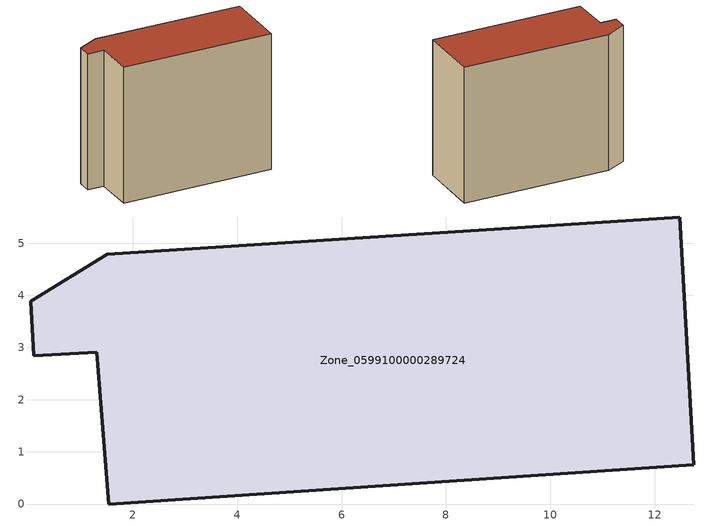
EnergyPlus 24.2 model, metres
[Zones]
Zone_0599100000289724
 floor ground (C_G): 1.54,0 1.31,2.91 0.1,2.84 0.04,3.88 1.51,4.79 12.48,5.5 12.75,0.75 z0
 wall outside (C_F): 1.31,2.91 1.54,0 12.75,0.75 12.48,5.5 1.51,4.79 0.04,3.88 0.1,2.84 1.31,2.91 z0:10.25
 roof outside (C_R): 1.51,4.79 0.04,3.88 0.1,2.84 1.31,2.91 1.54,0 12.75,0.75 12.48,5.5 z10.25
[BUILDING]
Pand.0599100000289724: North Axis=0; Terrain=City; Loads Convergence Tolerance Value=0.04; Temperature Convergence Tolerance Value=0.4; Solar Distribution=FullExterior; Maximum Number of Warmup Days=25; Minimum Number of Warmup Days=1
[Site:Location]
Rotterdam.The.Hague.AP_ZH_NLD Design_Conditions: Latitude=51.96; Longitude=4.45; Time Zone=1; Elevation=-4.5
[SITE:GROUNDTEMPERATURE:BUILDINGSURFACE]
18, 18, 18, 18, 18, 18, 18, 18, 18, 18, 18, 18
[MATERIAL] Thermal Absorptance=0.9; Solar Absorptance=0.7; Visible Absorptance=0.7
Name | Roughness | Thickness | Conductivity | Density | Specific Heat
G.TI.1946 | MediumSmooth | 0.15 | 1 | 540 | 1210
F.TI.1946 | Rough | 0.3 | 0.857143 | 1920 | 840
R.TI.1946 | MediumRough | 0.2 | 0.1 | 1500 | 1000
[CONSTRUCTION]
C_G: G.TI.1946
C_F: F.TI.1946
C_R: R.TI.1946
[ZONE]
Zone_0599100000289724: Type=1; Multiplier=1; Ceiling Height=Autocalculate; Volume=Autocalculate; Floor Area=autocalculate; Part of Total Floor Area=Yes
[ZONEINFILTRATION:DESIGNFLOWRATE]
Infil_Zone_0599100000289724: Zone or ZoneList or Space or SpaceList=Zone_0599100000289724; Schedule=AlwaysOn; Design Flow Rate Calculation Method=Flow/Area; Flow Rate per Floor Area=0.003; Constant Term Coefficient=1; Temperature Term Coefficient=0; Velocity Term Coefficient=0; Velocity Squared Term Coefficient=0
[HVACTEMPLATE:ZONE:IDEALLOADSAIRSYSTEM]
Zone_0599100000289724: Maximum Heating Supply Air Temperature=50; Minimum Cooling Supply Air Temperature=13; Maximum Heating Supply Air Humidity Ratio=0.0156; Minimum Cooling Supply Air Humidity Ratio=0.0077; Heating Limit=NoLimit; Cooling Limit=NoLimit; Dehumidification Control Type=ConstantSensibleHeatRatio; Cooling Sensible Heat Ratio=0.7; Dehumidification Setpoint=60; Humidification Control Type=None; Humidification Setpoint=30; Outdoor Air Method=None; Outdoor Air Flow Rate per Person=0.00944; Outdoor Air Flow Rate per Zone Floor Area=0; Outdoor Air Flow Rate per Zone=0; Demand Controlled Ventilation Type=None; Outdoor Air Economizer Type=NoEconomizer; Heat Recovery Type=None; Sensible Heat Recovery Effectiveness=0.7; Latent Heat Recovery Effectiveness=0.65
[ZONECONTROL:THERMOSTAT]
ThermostatControl_Zone_0599100000289724: Zone or ZoneList=Zone_0599100000289724; Control Type Schedule=DualSetpointControlType; Control 1=Thermostat_Zone_0599100000289724; Temperature Difference Between Cutout And Setpoint=0
[THERMOSTATSETPOINT:DUALSETPOINT]
Thermostat_Zone_0599100000289724: Heating Setpoint Temperature Schedule=HeatingSetpoint_Zone_0599100000289724; Cooling Setpoint Temperature Schedule=CoolingSetpoint_Zone_0599100000289724
[SCHEDULE:COMPACT]
HeatingSetpoint_Zone_0599100000289724: Through: 12/31, For: AllDays, Until: 24:00, 21
CoolingSetpoint_Zone_0599100000289724: Through: 12/31, For: AllDays, Until: 24:00, 24
DualSetpointControlType: Through: 12/31, For: AllDays, Until: 24:00, 4
AlwaysOn: Through: 12/31, For: AllDays, Until: 24:00, 1
